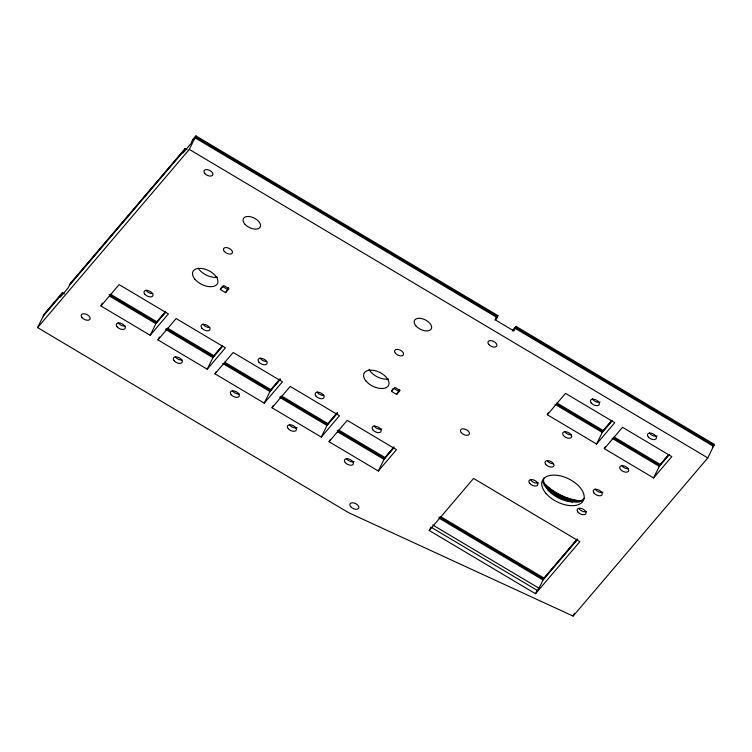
<?xml version="1.0" encoding="UTF-8"?>
<svg xmlns="http://www.w3.org/2000/svg" width="752" height="752" viewBox="0 0 752 752"><rect width="100%" height="100%" fill="white"/><g stroke="black" fill="none" stroke-linecap="round" stroke-linejoin="round"><path stroke-width="1.13" d="M512.469 330.654L516.079 326.406L714.4 444.413L707.782 457.921L573.118 616.095L348.684 512.714L37.6 327.609L44.218 314.101L62.397 292.744L64.39 293.929M62.397 292.744L60.198 297.247L68.15 287.903L70.35 283.401L185.133 148.586L187.126 149.77M100.937 305.97L119.117 284.613L168.373 313.922L150.193 335.279L100.937 305.97L102.357 303.065M185.133 148.586L182.924 153.088L190.876 143.745L193.085 139.242L195.924 135.905L497.937 315.614L495.728 320.117L513.879 330.908L516.079 326.406M37.6 327.609L189.307 149.404L195.924 135.905M150.193 335.279L156.811 321.771L165.139 311.986M157.967 339.904L176.147 318.547L225.403 347.856L207.223 369.213L157.967 339.904L159.386 336.999M220.364 289.558L223.776 285.553L228.956 288.636L225.544 292.641L220.364 289.558L221.191 287.866M225.544 292.641L228.57 287.659M207.223 369.213L213.841 355.705L222.169 345.92M214.997 373.838L233.186 352.481L282.442 381.79L264.253 403.147L214.997 373.838L215.946 371.911M264.253 403.147L270.87 389.649L279.96 378.97M272.036 407.781L290.216 386.425L339.472 415.734L321.292 437.091L272.036 407.781L272.985 405.845M321.292 437.091L327.9 423.583L336.999 412.904M329.066 441.715L347.245 420.359L396.501 449.668L378.322 471.025L329.066 441.715L330.015 439.779M391.463 391.36L394.866 387.355L400.055 390.448L396.642 394.452L391.463 391.36L392.704 388.831M396.642 394.452L399.66 389.47M378.322 471.025L384.939 457.517L394.029 446.838M429.242 530.489L473.563 478.432L579.848 541.675L535.527 593.732L429.242 530.489L430.896 527.105L537.182 590.358L539.005 588.224L543.969 578.091L577.113 539.156M547.324 414.728L565.504 393.371L614.76 422.68L596.58 444.037L547.324 414.728L548.274 412.792M596.58 444.037L603.198 430.529L611.526 420.744M604.354 448.662L622.534 427.305L671.79 456.614L653.61 477.971L604.354 448.662L605.304 446.726M535.527 593.732L537.182 590.358M573.118 616.095L574.547 613.2M653.61 477.971L660.228 464.463L668.556 454.678M43.757 315.05L61.937 293.694M69.889 284.35L184.663 149.526M192.625 140.182L195.464 136.845L497.476 316.554L496.029 318.256M43.287 315.99L61.476 294.634M69.428 285.29L184.202 150.475M192.155 141.132L195.003 137.795L497.006 317.504L494.844 320.051M165.431 312.042L156.341 322.721L109.096 294.605M165.731 312.099L155.88 323.661L109.642 296.147M222.47 345.976L213.38 356.655L166.136 328.539M222.761 346.033L212.91 357.604L165.666 329.489M280.261 379.027L270.41 390.589L224.171 363.075M279.791 379.967L269.949 391.538L222.705 363.423M337.291 412.961L327.44 424.532L280.195 396.417M337.582 413.017L326.979 425.472L279.735 397.357M495.765 318.162L497.937 315.614M393.569 447.788L384.469 458.466L337.225 430.351M393.86 447.844L384.009 459.406L337.77 431.892M512.723 330.748L515.618 327.355L713.939 445.363L712.417 447.149M512.986 330.852L515.158 328.295L713.469 446.303M611.818 420.8L602.728 431.479L556.489 403.965M612.119 420.857L602.267 432.419L555.023 404.313M577.404 539.212L543.499 579.04L439.224 516.981M577.696 539.278L543.038 579.98L438.754 517.931M668.857 454.734L659.767 465.413L613.519 437.899M669.148 454.791L659.297 466.353L612.053 438.247M189.307 149.404L707.782 457.921M556.95 403.016L603.198 430.529M613.989 436.95L660.228 464.463M222.019 286.174L227.198 289.266M393.982 388.502L398.297 391.068M110.572 294.258L156.811 321.771M167.602 328.192L213.841 355.705M224.632 362.135L270.87 389.649M281.662 396.069L327.9 423.583M338.701 430.003L384.939 457.517M440.691 516.633L543.969 578.091M432.72 524.971L539.005 588.224M579.388 502.092A36.453 20.595 26.1 0 1 543.856 484.786M580.901 501.236A36.453 20.595 26.1 0 1 542.888 482.286M582.086 500.992A36.453 20.595 26.1 0 1 543.038 481.976M381.837 428.969A4.86 2.745 26.1 0 1 374.082 425.792M323.952 395.298A4.86 2.745 26.1 0 1 317.053 391.858M266.922 361.364A4.86 2.745 26.1 0 1 260.023 357.924M209.893 327.421A4.86 2.745 26.1 0 1 202.984 323.99M152.853 293.487A4.86 2.745 26.1 0 1 145.954 290.046M125.123 326.058A4.86 2.745 26.1 0 1 118.224 322.617M182.163 359.992A4.86 2.745 26.1 0 1 175.263 356.551M239.192 393.935A4.86 2.745 26.1 0 1 232.293 390.495M297.078 427.597A4.86 2.745 26.1 0 1 289.323 424.429M354.107 461.54A4.86 2.745 26.1 0 1 346.352 458.363M584.219 498.275A22.786 12.869 26.1 0 1 558.858 498.144A22.786 12.869 26.1 0 1 543.79 478.122M628.55 468.75A4.86 2.745 26.1 0 1 621.641 465.309M571.511 434.816A4.86 2.745 26.1 0 1 564.611 431.375M600.096 401.982A4.86 2.745 26.1 0 1 592.341 398.804M657.126 435.916A4.86 2.745 26.1 0 1 649.371 432.738M553.613 463.73A4.86 2.745 26.1 0 1 547.353 460.901M602.916 492.118A4.86 2.745 26.1 0 1 595.161 488.95M586.579 511.501A4.86 2.745 26.1 0 1 578.833 508.324M538.366 482.803A4.86 2.745 26.1 0 1 530.611 479.635M388.427 379.027A13.668 7.727 26.1 0 1 369.016 369.354M217.328 277.225A13.668 7.727 26.1 0 1 198.368 268.342M572.404 501.913A36.453 20.595 26.1 0 1 547.428 489.467M82.034 317.617A4.86 2.745 26.1 0 0 89.836 319.468A4.86 2.745 26.1 0 0 85.183 313.922A4.86 2.745 26.1 0 0 82.034 317.617M204.77 173.458A4.86 2.745 26.1 0 0 212.562 175.31A4.86 2.745 26.1 0 0 207.919 169.755A4.86 2.745 26.1 0 0 204.77 173.458M373.001 430.022A4.86 2.745 26.1 0 0 380.794 431.874A4.86 2.745 26.1 0 0 376.15 426.318A4.86 2.745 26.1 0 0 373.001 430.022M315.972 396.088A4.86 2.745 26.1 0 0 323.764 397.94A4.86 2.745 26.1 0 0 319.121 392.384A4.86 2.745 26.1 0 0 315.972 396.088M258.932 362.144A4.86 2.745 26.1 0 0 266.734 364.006A4.86 2.745 26.1 0 0 262.081 358.45A4.86 2.745 26.1 0 0 258.932 362.144M201.903 328.21A4.86 2.745 26.1 0 0 209.695 330.062A4.86 2.745 26.1 0 0 205.052 324.516A4.86 2.745 26.1 0 0 201.903 328.21M144.873 294.276A4.86 2.745 26.1 0 0 152.665 296.128A4.86 2.745 26.1 0 0 148.022 290.573A4.86 2.745 26.1 0 0 144.873 294.276M117.143 326.847A4.86 2.745 26.1 0 0 124.935 328.699A4.86 2.745 26.1 0 0 120.292 323.144A4.86 2.745 26.1 0 0 117.143 326.847M174.173 360.781A4.86 2.745 26.1 0 0 181.975 362.633A4.86 2.745 26.1 0 0 177.322 357.087A4.86 2.745 26.1 0 0 174.173 360.781M231.202 394.715A4.86 2.745 26.1 0 0 239.004 396.567A4.86 2.745 26.1 0 0 234.351 391.021A4.86 2.745 26.1 0 0 231.202 394.715M288.242 428.659A4.86 2.745 26.1 0 0 296.034 430.511A4.86 2.745 26.1 0 0 291.391 424.955A4.86 2.745 26.1 0 0 288.242 428.659M345.271 462.593A4.86 2.745 26.1 0 0 353.064 464.445A4.86 2.745 26.1 0 0 348.42 458.889A4.86 2.745 26.1 0 0 345.271 462.593M545.867 493.284A22.786 12.869 26.1 0 0 582.405 501.969A22.786 12.869 26.1 0 0 560.625 475.941A22.786 12.869 26.1 0 0 545.867 493.284M620.56 469.539A4.86 2.745 26.1 0 0 628.362 471.391A4.86 2.745 26.1 0 0 623.709 465.836A4.86 2.745 26.1 0 0 620.56 469.539M563.53 435.605A4.86 2.745 26.1 0 0 571.323 437.457A4.86 2.745 26.1 0 0 566.679 431.902A4.86 2.745 26.1 0 0 563.53 435.605M591.26 403.034A4.86 2.745 26.1 0 0 599.053 404.886A4.86 2.745 26.1 0 0 594.409 399.331A4.86 2.745 26.1 0 0 591.26 403.034M648.29 436.968A4.86 2.745 26.1 0 0 656.082 438.82A4.86 2.745 26.1 0 0 651.439 433.274A4.86 2.745 26.1 0 0 648.29 436.968M545.698 464.275A4.86 2.745 26.1 0 0 553.538 466.466A4.86 2.745 26.1 0 0 549.289 460.854A4.86 2.745 26.1 0 0 545.698 464.275M594.08 493.171A4.86 2.745 26.1 0 0 601.873 495.023A4.86 2.745 26.1 0 0 597.229 489.477A4.86 2.745 26.1 0 0 594.08 493.171M577.968 512.103A4.86 2.745 26.1 0 0 585.761 513.954A4.86 2.745 26.1 0 0 581.117 508.399A4.86 2.745 26.1 0 0 577.968 512.103M529.746 483.414A4.86 2.745 26.1 0 0 537.539 485.266A4.86 2.745 26.1 0 0 532.895 479.71A4.86 2.745 26.1 0 0 529.746 483.414M415.837 325.795A9.419 5.32 26.1 0 0 430.943 329.385A9.419 5.32 26.1 0 0 421.938 318.632A9.419 5.32 26.1 0 0 415.837 325.795M350.714 506.66A4.86 2.745 26.1 0 0 358.516 508.512A4.86 2.745 26.1 0 0 353.872 502.956A4.86 2.745 26.1 0 0 350.714 506.66M488.791 344.472A4.86 2.745 26.1 0 0 496.583 346.324A4.86 2.745 26.1 0 0 491.94 340.778A4.86 2.745 26.1 0 0 488.791 344.472M366.055 381.067A13.668 7.727 26.1 0 0 387.976 386.274A13.668 7.727 26.1 0 0 374.91 370.661A13.668 7.727 26.1 0 0 366.055 381.067M194.956 279.255A13.668 7.727 26.1 0 0 216.886 284.463A13.668 7.727 26.1 0 0 203.811 268.849A13.668 7.727 26.1 0 0 194.956 279.255M224.312 251.431A4.86 2.745 26.1 0 0 232.105 253.283A4.86 2.745 26.1 0 0 227.461 247.728A4.86 2.745 26.1 0 0 224.312 251.431M395.402 353.243A4.86 2.745 26.1 0 0 403.204 355.094A4.86 2.745 26.1 0 0 398.551 349.539A4.86 2.745 26.1 0 0 395.402 353.243M461.286 432.682A4.86 2.745 26.1 0 0 469.088 434.534A4.86 2.745 26.1 0 0 464.435 428.988A4.86 2.745 26.1 0 0 461.286 432.682M244.738 223.993A9.419 5.32 26.1 0 0 259.844 227.574A9.419 5.32 26.1 0 0 250.839 216.82A9.419 5.32 26.1 0 0 244.738 223.993"/></g></svg>
